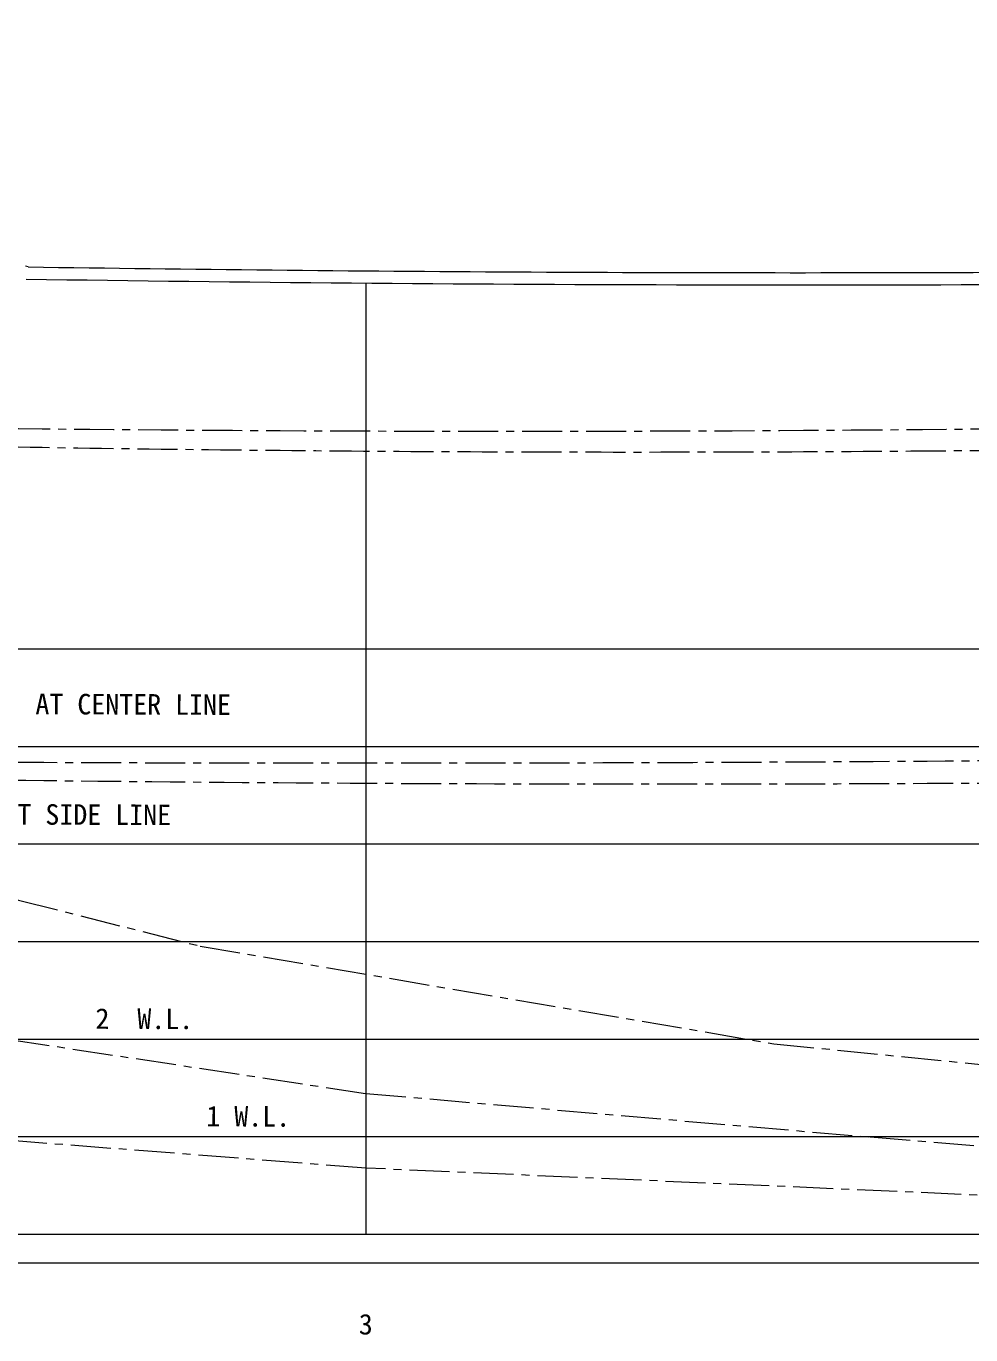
# Model space of a CAD drawing. Units: millimetres, scale not verified. Extents: x -28714 to 28714, y -20310 to 20310.
# Drawn here: x -9992 to -4090, y -2324 to 5852 of the extents above; entities that cross this region are included whole.
import ezdxf
from ezdxf.enums import TextEntityAlignment as Align

# ---------------------------------------------------------------- set-up
doc = ezdxf.new("R2010")
doc.units = ezdxf.units.MM
doc.header["$LTSCALE"] = 50
doc.linetypes.add('CHAIN1', pattern=[8, 5, -1, 1, -1])
for name, color, linetype, lineweight in [('0-0_0', 3, 'Continuous', 18), ('0-1', 4, 'CHAIN1', 18), ('0-2_寸法', 2, 'Continuous', 18)]:
    doc.layers.add(name, color=color, linetype=linetype, lineweight=lineweight)
doc.styles.add('ＭＳ ゴシック', font='')
doc.styles.get('ＭＳ ゴシック').set_extended_font_data('MS Gothic')

msp = doc.modelspace()

# ---------------------------------------------------------------- linework, layer by layer
at = {"layer": '0-0_0'}
for p, q in [((-7868.7, 4246.94), (-7868.7, -1697.9)), ((20897.66, 1959.7), (-20046.92, 1959.7)), ((20754.06, 1350.1), (-20034.19, 1350.1)), ((20578.11, 740.5), (-19224.81, 740.5)), ((20301.6, 130.9), (-18982.6, 130.9)), ((19853.72, -478.7), (-19028.33, -478.7)), ((18935.82, -1088.3), (-19019.64, -1088.3)), ((15253.66, -1697.9), (-19212.94, -1697.9)), ((15259.31, -1875.7), (-18143.59, -1875.7))]:
    msp.add_line(p, q, dxfattribs=at)
msp.add_lwpolyline([(-9979.71, 4347.72), (-9995.74, 4352.8)], dxfattribs=at)
for radius, start, end in [(324188.89, 269.1465, 270.2238), (324265.09, 269.14452, 270.58076)]:
    msp.add_arc((-5150.62, 328500.64), radius, start, end, dxfattribs=at)
at = {"layer": '0-1'}
for points in [[(-3750.4, -1464.68), (-7868.7, -1282.77), (-10380.55, -1088.3), (-11987, -875.86), (-13786.2, -478.7), (-14047.9, -396.36), (-15416.72, 130.9), (-16105.3, 454.92), (-16602.72, 740.5), (-17519.06, 1350.1), (-18162.7, 1827.96), (-18336.19, 1959.7), (-20220.1, 3305.59), (-22537.96, 4814.64), (-22690.78, 4906.91), (-23735.92, 5851.78)], [(-23027.25, 5798.36), (-22052.05, 4844.18), (-20220.1, 3693.36), (-18162.7, 2516.45), (-16105.3, 1462.63), (-15809.79, 1350.1), (-14383.37, 740.5), (-14047.9, 600.45), (-12568.35, 130.9), (-11987, -47.81), (-10095.48, -478.7), (-7868.7, -816.49), (-4718.82, -1088.3), (-3750.4, -1167.76)], [(-20964.08, 5658.22), (-20220.1, 4687.11), (-17031.59, 3026.01), (-15663.64, 2351.28), (-14047.9, 1657.5), (-11987, 951.11), (-11287.65, 740.5), (-10039.07, 391.3), (-8904.25, 104.33), (-5319.72, -505.27), (-3750.4, -663.15)]]:
    msp.add_lwpolyline(points, dxfattribs=at)
for centre, radius, start, end in [((-6927.14, 294698.33), 291376.94, 267.25394, 270.99561), ((-6200.84, 235496.72), 232305.41, 266.37543, 271.06996), ((-7830.23, 492138.32), 490889.99, 269.27427, 270.95691), ((-6026.17, 343102.14), 341984.74, 268.65578, 271.07132)]:
    msp.add_arc(centre, radius, start, end, dxfattribs=at)

# ---------------------------------------------------------------- texts
at = {"layer": '0-2_寸法', "style": 'ＭＳ ゴシック'}
for s, p in [('M.DK. AT CENTER LINE', (-10458.16, 1516.43)), ('M.DK. AT SIDE LINE', (-10657.87, 827.05)), ('2  W.L.', (-9559.57, -450.77)), ('1 W.L.', (-8866.62, -1060.37))]:
    msp.add_text(s, height=128.3, rotation=359.796, dxfattribs=at).set_placement(p, align=Align.BOTTOM_LEFT)
msp.add_text('3', height=128.3, dxfattribs=at).set_placement((-7913.48, -2360.67), align=Align.BOTTOM_LEFT)

doc.saveas('drawing.dxf')
